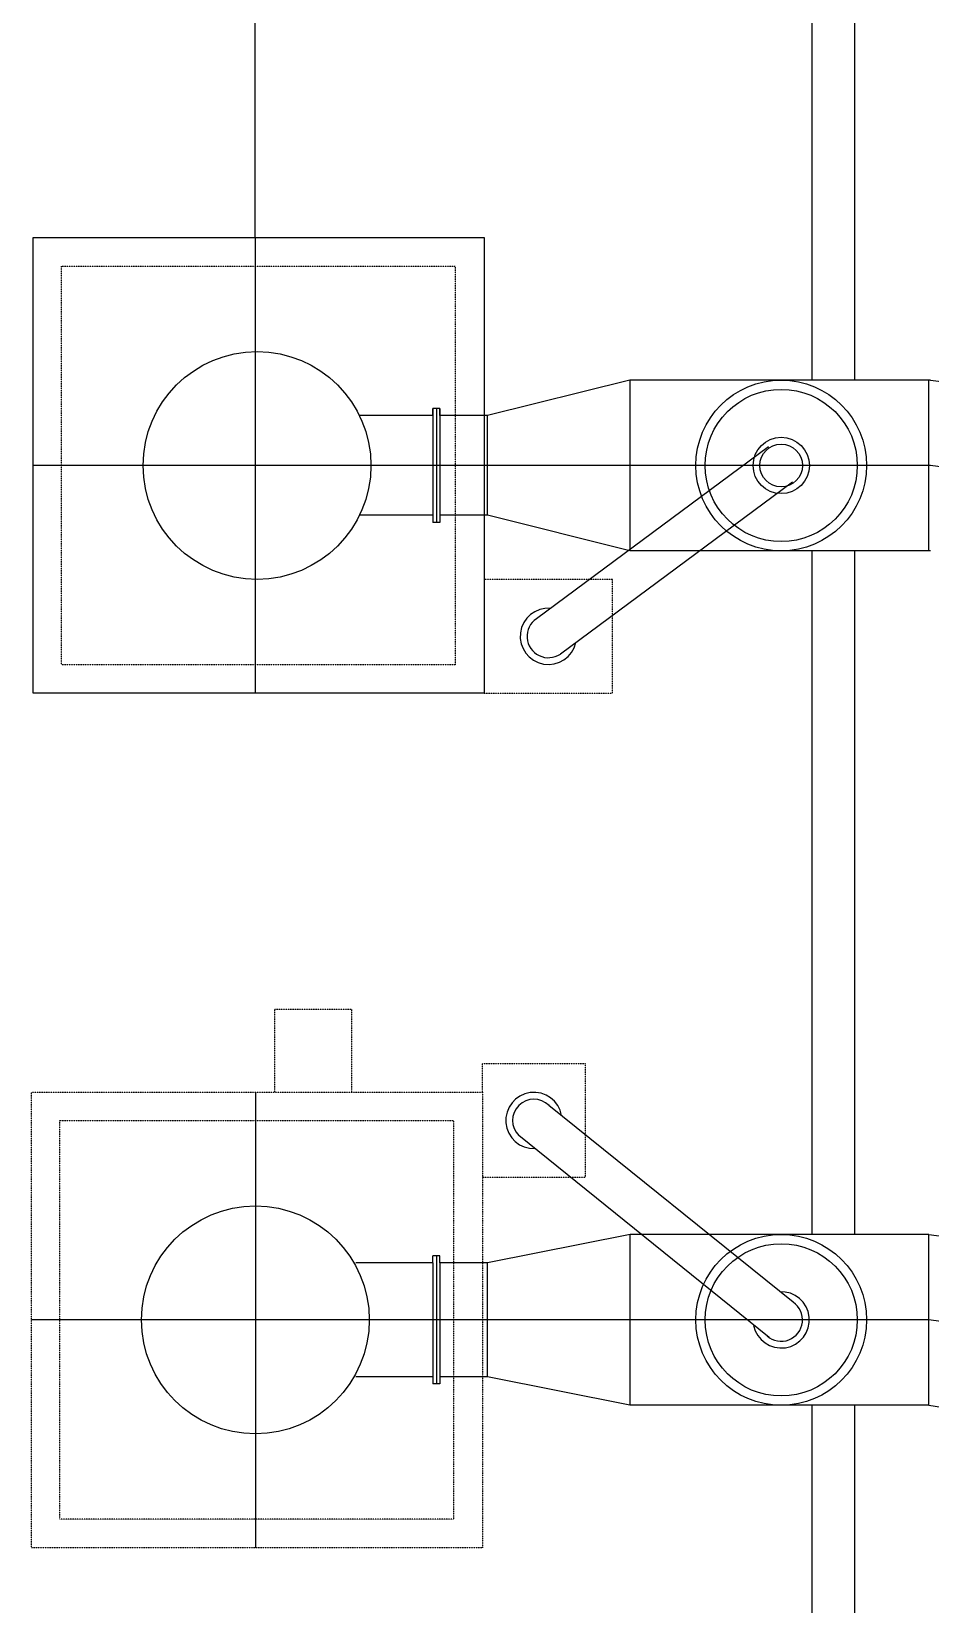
# Model space of a CAD drawing. Header units: inches. Extents: x 68736 to 85722, y -65709 to -39749.
# Drawn here: x 76685 to 79844, y -57734 to -52211 of the extents above; entities that cross this region are included whole.
import ezdxf

# ---------------------------------------------------------------- set-up
doc = ezdxf.new("R2010")
doc.units = ezdxf.units.IN
doc.header["$MEASUREMENT"] = 0
doc.linetypes.add('HIDDEN', pattern=[0.375, 0.25, -0.125])
doc.layers.add('M-X-BKGD', color=8, linetype='Continuous')

msp = doc.modelspace()

# ---------------------------------------------------------------- linework, layer by layer
at = {"layer": 'M-X-BKGD'}
for p, q in [((77470.6, -52934.6), (77470.6, -42910)), ((78787.8, -53434.6), (78287.8, -53559.6)), ((78787.8, -53434.6), (78787.8, -54034.6)), ((79843.6, -53434.6), (78787.8, -53434.6)), ((79837.8, -54034.6), (79837.8, -53434.6)), ((79843.6, -53434.7), (80132, -53473.2)), ((78095.3, -53559.6), (77837.5, -53559.6)), ((78095.3, -53534.6), (78095.3, -53934.6)), ((78095.3, -53559.6), (78095.3, -53534.6)), ((78120.3, -53534.6), (78095.3, -53534.6)), ((78107.8, -53534.6), (78107.8, -53934.6)), ((78120.3, -53534.6), (78120.3, -53934.6)), ((78120.3, -53559.6), (78120.3, -53534.6)), ((78287.8, -53559.6), (78120.3, -53559.6)), ((78287.8, -53909.6), (78287.8, -53559.6)), ((79274.3, -53668.8), (78459, -54272.6)), ((79358.6, -53792.9), (78543.2, -54396.7)), ((78095.3, -53909.6), (77837.5, -53909.6)), ((78095.3, -53909.6), (78095.3, -53934.6)), ((78120.3, -53934.6), (78095.3, -53934.6)), ((78287.8, -53909.6), (78120.3, -53909.6)), ((78120.3, -53909.6), (78120.3, -53934.6)), ((78787.8, -54034.6), (78287.8, -53909.6)), ((79843.6, -54034.6), (78787.8, -54034.6)), ((79361.2, -56672.6), (78503.3, -55981.6)), ((79276.9, -56796.7), (78397.3, -56087.7)), ((78788.1, -56434.6), (78287.8, -56534.6)), ((78787.8, -56434.6), (78787.8, -57034.6)), ((79837.8, -56434.6), (78788.1, -56434.6)), ((79837.8, -56434.7), (80234.3, -56487.6)), ((79837.8, -57034.6), (79837.8, -56434.7)), ((78095.3, -56534.6), (77824.2, -56534.6)), ((78095.3, -56534.6), (78095.3, -56509.6)), ((78120.3, -56509.6), (78095.3, -56509.6)), ((78095.3, -56534.6), (78095.3, -56934.6)), ((78107.8, -56509.6), (78107.8, -56959.6)), ((78120.3, -56534.6), (78120.3, -56509.6)), ((78287.8, -56534.6), (78120.3, -56534.6)), ((78120.3, -56534.6), (78120.3, -56934.6)), ((78287.8, -56934.6), (78287.8, -56534.6)), ((78095.3, -56934.6), (77824.2, -56934.6)), ((78095.3, -56934.6), (78095.3, -56959.6)), ((78287.8, -56934.6), (78120.3, -56934.6)), ((78120.3, -56934.6), (78120.3, -56959.6)), ((78787.5, -57034.6), (78287.8, -56934.6)), ((78120.3, -56959.6), (78095.3, -56959.6)), ((79837.8, -57034.6), (78787.5, -57034.6)), ((79837.8, -57034.6), (80134.6, -57079))]:
    msp.add_line(p, q, dxfattribs=at)
at = {"layer": 'M-X-BKGD', "ltscale": 0.4}
for p, q in [((79427.8, -53434.6), (79427.8, -44034.6)), ((79577.8, -53434.6), (79577.8, -44034.6)), ((76691.1, -52934.6), (78276.1, -52934.6)), ((76691.1, -54534.6), (76691.1, -52934.6)), ((78276.1, -52934.6), (78276.1, -54534.6)), ((79427.8, -56434.6), (79427.8, -54034.6)), ((79577.8, -56434.6), (79577.8, -54034.6)), ((78276.1, -54534.6), (76691.1, -54534.6)), ((79427.8, -59434.6), (79427.8, -57034.6)), ((79577.8, -59434.6), (79577.8, -57034.6))]:
    msp.add_line(p, q, dxfattribs=at)
at = {"layer": 'M-X-BKGD', "ltscale": 0.003}
for p, q in [((77470.6, -52934.6), (77470.6, -54534.6)), ((79843.6, -53734.7), (76691.1, -53734.6)), ((80190.3, -53783.3), (79843.6, -53734.7)), ((77472, -55934.6), (77472, -57534.6)), ((79837.8, -56734.7), (76685.3, -56734.6)), ((80184.5, -56783.3), (79837.8, -56734.7))]:
    msp.add_line(p, q, dxfattribs=at)
at = {"layer": 'M-X-BKGD', "linetype": 'HIDDEN', "ltscale": 0.4}
for p, q in [((76791.1, -53034.6), (78173.8, -53034.6)), ((76791.1, -54434.6), (76791.1, -53034.6)), ((78173.8, -53034.6), (78173.8, -54434.6)), ((78726.1, -54134.6), (78276.1, -54134.6)), ((78726.1, -54534.6), (78726.1, -54134.6)), ((78173.8, -54434.6), (76791.1, -54434.6)), ((78276.1, -54534.6), (78726.1, -54534.6)), ((77540.3, -55934.6), (77540.3, -55644.6)), ((77810.3, -55644.6), (77540.3, -55644.6)), ((77810.3, -55934.6), (77810.3, -55644.6)), ((78270.3, -55934.6), (78270.3, -55834.6)), ((78270.3, -55834.6), (78630.3, -55834.6)), ((78630.3, -55834.6), (78630.3, -56234.6)), ((76685.3, -55934.6), (78270.3, -55934.6)), ((76685.3, -57534.6), (76685.3, -55934.6)), ((78270.3, -55934.6), (78270.3, -57534.6)), ((76785.3, -56034.6), (78167.9, -56034.6)), ((76785.3, -57434.6), (76785.3, -56034.6)), ((78167.9, -56034.6), (78167.9, -57434.6)), ((78630.3, -56234.6), (78270.3, -56234.6)), ((78167.9, -57434.6), (76785.3, -57434.6)), ((78270.3, -57534.6), (76685.3, -57534.6))]:
    msp.add_line(p, q, dxfattribs=at)
at = {"layer": 'M-X-BKGD'}
for centre, radius in [((77477.8, -53734.6), 400), ((79319.1, -53734.6), 300), ((79319.1, -53734.6), 267.3), ((79319.1, -53734.6), 98.8), ((79319.1, -53734.6), 75), ((77472, -56734.6), 400), ((79319.1, -56734.6), 300), ((79319.1, -56734.6), 267.3)]:
    msp.add_circle(centre, radius, dxfattribs=at)
for centre, radius, start, end in [((78501.1, -54334.6), 98.8, 85.8422, 347.2038), ((78501.1, -54334.6), 75, 124.1589, 304.1589), ((78450.3, -56034.6), 98.8, 10.1421, 272.1352), ((78450.3, -56034.6), 75, 45, 225), ((79319.1, -56734.6), 98.8, 191.4201, 92.9813), ((79319.1, -56734.6), 75, 228.5193, 55.8411)]:
    msp.add_arc(centre, radius, start, end, dxfattribs=at)

doc.saveas('drawing.dxf')
